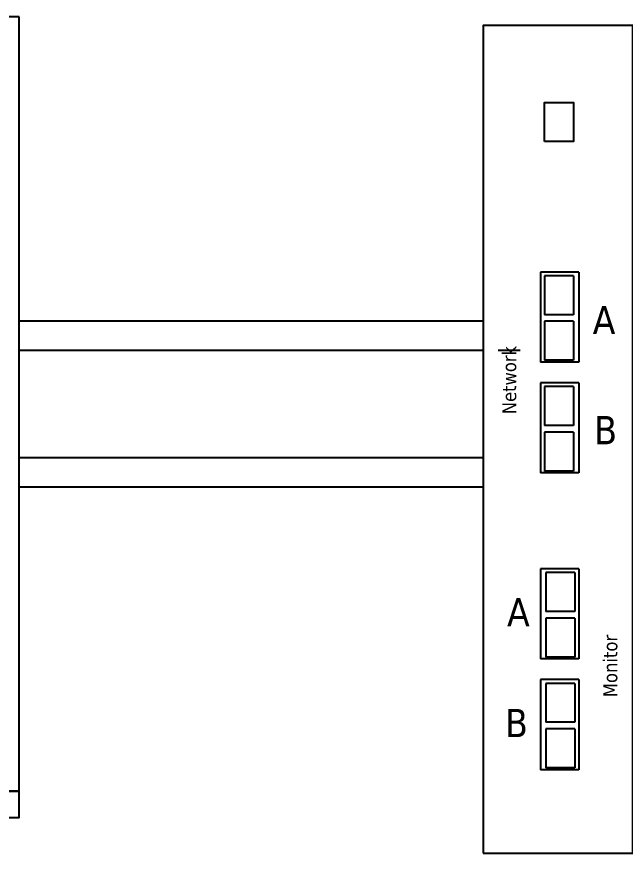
# Model space of a CAD drawing. Header units: inches. Extents: x 100535554 to 201081702, y 63708552 to 127420865.
# Drawn here: x 100541754.23 to 100541775.45, y 63710416.96 to 63710446.12 of the extents above; entities that cross this region are included whole.
import ezdxf

# ---------------------------------------------------------------- set-up
doc = ezdxf.new("R2010")
doc.units = ezdxf.units.IN
doc.header["$MEASUREMENT"] = 0
doc.styles.add('Tahoma$001H0', font='tahoma.ttf')

msp = doc.modelspace()

# ---------------------------------------------------------------- linework, layer by layer
at = {"color": 7, "linetype": 'Continuous', "lineweight": -2, "true_color": 0x000007}
for p, q in [((100541772.491, 63710437.222), (100541772.491, 63710434.081)), ((100541773.829, 63710437.222), (100541772.491, 63710437.222)), ((100541773.829, 63710437.222), (100541773.829, 63710434.081)), ((100541772.632, 63710437.092), (100541772.632, 63710435.734)), ((100541773.646, 63710437.092), (100541772.632, 63710437.092)), ((100541773.646, 63710437.092), (100541773.646, 63710435.734)), ((100541773.646, 63710435.734), (100541772.632, 63710435.734)), ((100541772.632, 63710435.503), (100541772.632, 63710434.145)), ((100541773.646, 63710435.503), (100541772.632, 63710435.503)), ((100541773.646, 63710435.503), (100541773.646, 63710434.145)), ((100541773.829, 63710434.081), (100541772.491, 63710434.081)), ((100541773.646, 63710434.145), (100541772.632, 63710434.145)), ((100541772.491, 63710433.357), (100541772.491, 63710430.216)), ((100541773.829, 63710433.357), (100541772.491, 63710433.357)), ((100541772.632, 63710433.227), (100541772.632, 63710431.869)), ((100541773.646, 63710433.227), (100541772.632, 63710433.227)), ((100541773.646, 63710433.227), (100541773.646, 63710431.869)), ((100541773.829, 63710433.357), (100541773.829, 63710430.216)), ((100541773.646, 63710431.869), (100541772.632, 63710431.869)), ((100541772.632, 63710431.638), (100541772.632, 63710430.28)), ((100541773.646, 63710431.638), (100541772.632, 63710431.638)), ((100541773.646, 63710431.638), (100541773.646, 63710430.28)), ((100541754.314, 63710430.76), (100541770.495, 63710430.76)), ((100541773.829, 63710430.216), (100541772.491, 63710430.216)), ((100541773.646, 63710430.28), (100541772.632, 63710430.28)), ((100541754.314, 63710429.735), (100541770.495, 63710429.735)), ((100541773.829, 63710426.875), (100541772.491, 63710426.875)), ((100541772.491, 63710426.875), (100541772.491, 63710423.734)), ((100541773.688, 63710426.744), (100541772.674, 63710426.744)), ((100541772.674, 63710426.744), (100541772.674, 63710425.387)), ((100541773.688, 63710426.744), (100541773.688, 63710425.387)), ((100541773.829, 63710426.875), (100541773.829, 63710423.734)), ((100541773.688, 63710425.387), (100541772.674, 63710425.387)), ((100541773.688, 63710425.156), (100541772.674, 63710425.156)), ((100541772.674, 63710425.156), (100541772.674, 63710423.798)), ((100541773.688, 63710425.156), (100541773.688, 63710423.798)), ((100541773.688, 63710423.798), (100541772.674, 63710423.798)), ((100541773.829, 63710423.734), (100541772.491, 63710423.734)), ((100541773.829, 63710423.01), (100541772.491, 63710423.01)), ((100541772.491, 63710423.01), (100541772.491, 63710419.869)), ((100541773.829, 63710423.01), (100541773.829, 63710419.869)), ((100541773.688, 63710422.879), (100541772.674, 63710422.879)), ((100541772.674, 63710422.879), (100541772.674, 63710421.522)), ((100541773.688, 63710422.879), (100541773.688, 63710421.522)), ((100541773.688, 63710421.522), (100541772.674, 63710421.522)), ((100541773.688, 63710421.291), (100541772.674, 63710421.291)), ((100541772.674, 63710421.291), (100541772.674, 63710419.933)), ((100541773.688, 63710421.291), (100541773.688, 63710419.933)), ((100541773.829, 63710419.869), (100541772.491, 63710419.869)), ((100541773.688, 63710419.933), (100541772.674, 63710419.933))]:
    msp.add_line(p, q, dxfattribs=at)
at = {"color": 7, "linetype": 'Continuous', "lineweight": -2}
for p, q in [((100541770.495, 63710435.513), (100541754.314, 63710435.513)), ((100541770.495, 63710434.488), (100541754.314, 63710434.488)), ((100541771.782, 63710434.488), (100541771.011, 63710434.488))]:
    msp.add_line(p, q, dxfattribs=at)
at = {"ltscale": 10}
for points in [[(100541754.314, 63710446.123), (100541753.314, 63710446.123), (100541753.314, 63710419.125), (100541754.314, 63710419.125)], [(100541770.495, 63710416.955), (100541775.715, 63710416.955), (100541775.715, 63710445.815), (100541770.495, 63710445.815)], [(100541754.314, 63710419.125), (100541752.134, 63710419.125), (100541752.134, 63710418.208), (100541754.314, 63710418.208)]]:
    msp.add_lwpolyline(points, close=True, dxfattribs=at)
at = {"color": 7, "linetype": 'Continuous', "lineweight": -2}
msp.add_lwpolyline([(100541772.632, 63710441.771), (100541772.632, 63710443.129), (100541773.646, 63710443.129), (100541773.646, 63710441.771)], close=True, dxfattribs=at)

# ---------------------------------------------------------------- texts
at = {"color": 7, "true_color": 0x000007, "style": 'Tahoma$001H0'}
for s, height, p in [('A', 0.981, (100541774.311, 63710435.058)), ('B', 0.984, (100541774.363, 63710431.216)), ('A', 0.981, (100541771.324, 63710424.87)), ('B', 0.984, (100541771.254, 63710421.005))]:
    msp.add_text(s, height=height, dxfattribs=at).set_placement(p)
for s, height, p in [('Network', 0.4825, (100541771.644, 63710432.266)), ('Monitor', 0.4849, (100541775.169, 63710422.398))]:
    msp.add_text(s, height=height, rotation=90, dxfattribs=at).set_placement(p)

doc.saveas('drawing.dxf')
